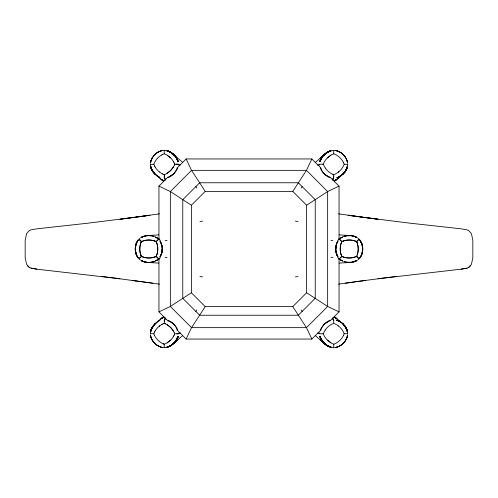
<?xml version="1.0" encoding="UTF-8"?>
<svg xmlns="http://www.w3.org/2000/svg" width="498" height="498" viewBox="0 0 498 498"><rect width="100%" height="100%" fill="white"/><g stroke="black" fill="none" stroke-linecap="round" stroke-linejoin="round"><path stroke-width="0.75" d="M164.296 177.518L164.29 176.715M164.296 177.923L165.174 180.376M164.222 347.616L164.228 344.915M164.228 344.66L164.608 344.081M164.29 321.764L164.296 320.482M164.29 322.941L164.377 319.243L165.174 317.624M333.778 150.365L333.772 153.123M333.71 174.929L335.633 173.827A16.502 14.99 -44.9 0 0 336.586 173.279A16.888 15.338 -44.8 0 0 338.366 172.084M333.772 153.247L333.772 153.782L331.849 154.623A16.502 14.99 -44.9 0 0 330.896 155.171L327.012 158.264A16.851 15.307 -44.8 0 0 324.69 161.321A16.54 15.027 -44.8 0 0 324.148 162.28L323.314 164.228L324.136 166.114A16.453 14.94 45.2 0 0 325.25 167.957M333.71 174.879L332.795 174.3M164.29 175.327L164.29 175.663M163.406 323.675L164.29 323.208M333.71 176.336L333.704 177.462M333.71 175.34L333.623 178.757L332.826 180.376M164.29 174.792L164.29 175.203M332.826 317.624L333.704 320.282M164.296 178.097L164.29 175.452M162.248 249.766L161.775 253.109L160.02 257.117M335.752 248.234L336.225 244.892L337.98 240.883M150.365 164.284L150.67 165.89M347.641 333.704L347.33 332.11M160.113 256.98L161.806 253.034L162.286 248.938L161.757 252.996L160.051 256.993C163.008 252.187 163.039 245.67 160.02 240.883M337.949 256.993C334.668 252.741 335.64 244.294 337.532 241.586L337.887 241.02M160.051 240.129L158.619 239.189L159.099 238.287M337.949 257.871L339.381 258.811L338.901 259.713M162.286 248.938L161.377 254.304M138.071 240.142C134.336 245.203 134.323 252.797 138.071 257.858M359.93 257.858C363.665 252.772 363.745 244.997 359.774 240.024M151.037 160.456C152.886 155.289 157.698 150.987 163.244 150.384M334.756 347.616C340.302 347.006 345.114 342.717 346.963 337.544M138.282 239.893C134.255 244.997 134.255 253.003 138.282 258.107M359.718 258.107C363.745 253.003 363.745 244.997 359.718 239.893M150.427 163.151L152.176 157.959M347.573 334.849C346.845 340.962 341.715 346.259 335.727 347.48M150.539 162.311L150.446 162.958C151.336 156.746 156.689 151.324 162.921 150.415M347.461 335.689L347.554 335.042L346.957 337.6L345.089 341.192M160.319 241.362L161.757 245.004L162.286 249.075L162.062 246.23M150.819 330.379L151.261 329.178L150.726 330.772L153.328 325.767L151.573 328.643L150.757 331.164C152.164 324.522 158.781 320.762 163.593 316.703M337.14 242.464L337.943 241.02C334.986 245.819 334.967 252.337 337.98 257.117M336.623 243.69L335.714 249.062L336.629 243.597M135.524 246.249L136.209 243.634L135.288 248.994L136.209 254.366C134.572 249.703 135.076 244.151 138.114 240.167M335.714 248.938L336.243 252.996L337.769 256.7M362.488 251.739L361.536 254.982L359.886 257.833M141.021 237.608L146.051 235.703L151.529 235.697M346.446 262.228L351.93 262.247L356.96 260.417C353.057 262.776 348.083 262.988 343.819 261.531C348.065 263.106 353.119 262.795 356.979 260.392M163.593 181.297C158.98 177.487 153.191 174.045 151.137 168.1M347.268 167.316C345.263 173.609 339.275 177.356 334.407 181.297M150.664 161.726L151.043 160.406M346.957 337.6L347.336 336.275M151.118 329.85L150.745 331.12L151.84 328.008L153.863 325.213L151.068 329.838M347.311 166.855L346.16 169.992L344.137 172.787L346.16 169.992L347.274 167.228L346.739 168.822L347.181 167.621M361.791 254.366L362.712 249.006L361.791 243.634C363.44 248.353 362.918 253.986 359.774 257.976M156.907 254.49L156.59 255.368M341.093 243.51L341.858 241.561L343.807 240.802M154.666 166.164L153.82 164.253L154.654 162.336A16.54 15.021 -45.2 0 1 155.195 161.371A16.851 15.307 -45.2 0 1 157.493 158.302A15.538 14.112 -45.2 0 1 158.302 157.493A16.851 15.307 -45.2 0 1 161.358 155.171M174.487 163.637L174.3 165.205M343.365 335.671A16.502 15.027 -44.9 0 1 342.829 336.642A16.851 15.307 -45.2 0 1 340.508 339.698A15.538 14.112 -45.2 0 1 339.698 340.508A16.851 15.307 -45.2 0 1 336.642 342.829A16.54 15.021 -45.2 0 1 335.683 343.365L333.772 344.218L331.849 343.377A16.502 14.996 44.9 0 1 330.896 342.829L327.012 339.736A16.851 15.307 44.8 0 1 324.69 336.679A16.54 15.027 44.8 0 1 324.148 335.72L323.302 333.803L324.136 331.886A16.453 14.94 -45.2 0 1 325.25 330.043M338.372 325.916L339.661 327.012A15.538 14.112 44.8 0 1 340.47 327.815A16.851 15.307 44.8 0 1 342.792 330.871A16.54 15.027 44.8 0 1 343.34 331.83L344.168 333.778L343.346 335.664M154.654 335.664L153.82 333.747L154.666 331.836M174.487 334.363L174.337 332.882M323.302 164.197L322.766 164.197M338.808 171.735L338.372 172.084L339.661 170.988A15.538 14.112 -44.8 0 0 340.47 170.185A16.851 15.307 -44.8 0 0 342.792 167.129A16.54 15.027 -44.8 0 0 343.34 166.17L344.18 164.253L343.346 162.336M156.696 255.094L156.938 254.372A16.502 15.027 89.6 0 0 157.256 253.314A16.851 15.307 89.9 0 0 157.754 249.51A15.538 14.112 89.9 0 0 157.754 248.365A16.851 15.307 89.9 0 0 157.212 244.568A16.54 15.021 89.9 0 0 156.907 243.51M154.199 240.783A16.502 15.027 -0.4 0 0 153.135 240.49A16.851 15.307 -0.1 0 0 149.332 239.986A15.538 14.112 -0.1 0 0 148.186 239.986A16.851 15.307 -0.1 0 0 144.389 240.528A16.54 15.021 -0.1 0 0 143.331 240.833L141.413 241.58L140.654 243.59A16.54 15.021 -89.9 0 0 140.355 244.649A16.851 15.307 -89.9 0 0 139.814 248.446A15.538 14.112 -89.9 0 0 139.807 249.591A16.851 15.307 -89.9 0 0 140.33 253.389A16.502 15.027 -89.6 0 0 140.61 254.459L140.878 255.2M357.166 242.918L357.377 243.547A16.502 15.027 -89.6 0 1 357.689 244.605A16.851 15.307 -89.9 0 1 358.193 248.409A15.538 14.112 -89.9 0 1 358.187 249.554A16.851 15.307 -89.9 0 1 357.645 253.351A16.54 15.021 -89.9 0 1 357.346 254.41L357.078 255.318L357.377 254.453A16.502 15.027 89.6 0 0 357.689 253.395A16.851 15.307 89.9 0 0 358.193 249.591A15.538 14.112 89.9 0 0 358.187 248.446A16.851 15.307 89.9 0 0 357.645 244.649A16.54 15.021 89.9 0 0 357.346 243.59L357.091 242.843M141.002 242.464L140.623 243.547A16.502 15.027 89.6 0 0 140.312 244.605A16.851 15.307 89.9 0 0 139.807 248.409A15.538 14.112 89.9 0 0 139.814 249.554A16.851 15.307 89.9 0 0 140.355 253.351A16.54 15.021 89.9 0 0 140.654 254.41L141.444 256.433L142.353 256.825L141.351 256.339L140.978 255.343M346.427 169.357L342.823 174.3L344.884 171.953L346.421 169.395L344.672 172.233L346.932 168.162L346.427 169.357M174.574 334.146L174.406 334.563M341.391 242.675L341.062 243.628A16.502 15.027 89.6 0 0 340.744 244.686A16.851 15.307 89.9 0 0 340.246 248.49A15.538 14.112 89.9 0 0 340.246 249.635A16.851 15.307 89.9 0 0 340.788 253.432A16.54 15.021 89.9 0 0 341.093 254.49M141.015 242.57L141.382 241.598L143.368 240.883M341.472 242.426L341.809 241.655L342.879 241.219M177.475 168.05C175.919 172.327 172.408 175.838 168.15 177.419M320.525 329.95C322.082 325.673 325.592 322.162 329.85 320.581M136.222 243.622L138.226 240.024M177.232 168.673L173.833 173.752L168.778 177.17M174.263 334.874L174.331 334.724M320.768 329.327L324.167 324.248L329.222 320.83M174.219 165.38L173.864 166.114A16.54 15.021 -45.2 0 1 173.323 167.079L170.627 170.559L167.16 173.279A16.459 14.984 -45.4 0 1 166.313 173.777L165.703 174.07M173.852 335.72L174.2 335.011M176.883 329.807L186.115 339.045L191.543 327.647L205.22 306.619L292.78 306.619L306.619 292.78L306.619 205.22L292.78 191.381L205.22 191.381L191.381 205.22L191.381 292.78L205.22 306.619M321.117 168.193L311.885 158.955L306.457 170.353L292.78 191.381M156.154 256.339L155.214 256.844L156.142 256.439L156.565 255.437L156.185 256.321L156.565 256.7M150.67 332.11L150.365 333.716M347.33 165.89L347.641 164.296M164.359 347.38L165.155 347.604L166.513 347M333.641 150.62L332.845 150.396L331.487 151M176.566 339.891L178.633 336.343C176.192 341.236 172.37 346.017 166.811 347.361L171.947 344.915L177.886 339.437L172.843 344.168L176.024 341.223M321.434 158.109L319.367 161.657L321.857 157.449L324.179 154.691L323.681 155.146L328.636 151.529L325.76 153.309L320.114 158.563C323.345 155.631 326.402 151.896 330.79 150.713L329.184 151.255L330.691 150.732M151.629 328.612L155.177 323.7L151.579 328.605L154.934 323.961L153.004 326.265M323.681 155.146L328.35 151.66L331.139 150.645C326.75 151.784 323.065 155.065 321.054 159.092C318.035 166.874 322.667 154.349 324.186 154.679M319.803 164.265L317.5 165.05M322.436 156.746L321.011 159.111L322.399 156.777L322.138 157.094M319.585 164.626L319.224 165.212M150.807 331.861L151.18 331.282M347.193 166.139L346.82 166.718M173.329 167.079L171.405 169.725A15.787 14.336 -45.2 0 1 170.627 170.559L167.16 173.279M178.776 332.789L178.166 333.791L178.701 333.704M396.657 276.44L378.044 278.749L461.185 269.169L467.043 268.148L468.711 267.414L471.401 264.376L472.832 257.852L472.832 240.148L471.401 233.624L468.711 230.586L467.043 229.852L461.185 228.831L410.452 223.229L365.37 217.582M325.238 330.037L325.555 329.589A16.521 15.015 -45.2 0 1 331.799 324.173L333.716 323.333L335.633 324.173A16.502 14.99 44.9 0 1 336.586 324.721A16.888 15.338 44.8 0 1 338.366 325.916M169.326 346.49L174.319 342.854M160.051 257.871L158.563 258.873L156.609 256.912M338.901 238.287L341.391 241.088M175.862 340.906L172.24 344.691M173.783 343.352L175.564 341.255M343.066 174.039C349.689 166.93 339.076 177.985 337.588 178.265L339.213 176.896L337.582 178.234M344.996 171.735L343.215 173.833L338.796 176.977L341.161 175.57L337.569 177.437M153.751 155.718L154.679 154.704M343.321 343.296L344.249 342.282M158.607 239.264L156.652 241.213M339.387 258.742L341.348 256.787M165.653 343.626L166.151 343.377A16.54 15.021 -44.8 0 0 167.11 342.842L170.988 339.736A16.851 15.307 -44.8 0 0 173.31 336.679M141.202 256.576L140.996 256.781M156.565 242.563L156.142 241.561L156.521 241.175M158.526 239.165L156.609 241.088M356.96 242.507L356.58 241.642L356.96 241.256M341.672 256.626L341.684 256.078L342.636 256.787M139.123 258.674C144.345 254.733 136.539 258.699 140.025 259.67M341.379 256.918L339.381 258.836M158.955 239.681L158.955 186.115L168.193 176.883M176.883 168.193L186.115 158.955L311.885 158.955M186.115 339.045L311.885 339.045L321.117 329.807M329.807 321.117L339.045 311.885L339.045 258.319M341.435 256.7L341.809 256.346M155.139 241.231L156.397 241.462M356.805 241.412L355.759 241.281M327.41 157.854L330.89 155.158M170.59 340.146L167.11 342.842M324.017 154.866L315.203 162.497M175.869 341.373L182.797 335.503M321.976 156.777L325.157 153.832L329.869 151.025L325.76 153.309L323.09 155.706M468.711 267.414L470.355 265.988M323.955 154.884L328.636 151.529M163.431 316.958L161.445 318.658L163.749 316.703L160.786 318.863L162.79 317.363M334.569 181.042L336.555 179.342L334.251 181.297L337.214 179.137L335.21 180.637M173.833 173.752L169.388 176.908M324.167 324.248L328.612 321.092M159.192 326.265L159.628 325.916L158.339 327.012A15.538 14.112 -44.8 0 0 157.53 327.815A16.851 15.307 -44.8 0 0 155.208 330.871M156.858 322.399L154.747 324.173L160.381 319.772M162.018 318.434L163.126 317.537M155.7 153.764L159.123 151.541L161.632 150.651M342.3 344.236L338.877 346.459L336.368 347.349M157.629 259.713L155.413 261.014M340.371 238.287L342.587 236.986M157.592 259.657L155.245 260.964L157.735 260M340.408 238.343L342.755 237.036L340.265 238M332.147 179.037L333.679 178.128M165.853 318.963L164.826 319.591M306.619 205.22L327.647 191.543L339.045 186.115L329.807 176.883M191.381 292.78L170.353 306.457L158.955 311.885L168.193 321.117M336.237 177.848L337.513 177.475M171.947 344.915L167.309 347.268M180.5 332.95L178.757 333.697M326.327 152.88L328.674 151.51M164.321 319.872L164.776 319.616M141.034 237.558L142.191 236.924M355.809 261.077L356.966 260.442M162.317 154.629L164.228 153.782L166.151 154.623A16.54 15.021 44.8 0 1 167.11 155.158L170.988 158.264A16.851 15.307 44.8 0 1 173.31 161.321M341.815 241.679L341.435 241.3M163.363 323.7L162.367 324.173A16.502 15.027 -44.6 0 0 161.452 324.665M141.476 237.135L146.717 235.56L158.787 234.913M339.213 263.087L351.283 262.44L356.524 260.865M162.672 324.017L163.058 323.837M169.992 346.172L167.614 347.181M165.336 174.238L163.979 174.555M140.025 238.33C136.464 239.488 144.32 243.248 139.278 239.289M357.975 259.67C361.579 258.643 353.381 254.571 359.052 258.823L358.722 258.711M165.199 343.838L164.682 344.056M143.735 236.17L142.571 236.6M155.139 256.769L154.237 257.086A16.54 15.021 -0.1 0 1 153.172 257.385A16.851 15.307 -0.1 0 1 149.375 257.927A15.538 14.112 -0.1 0 1 148.236 257.933A16.851 15.307 -0.1 0 1 144.432 257.41A16.502 15.027 -0.4 0 1 143.362 257.136L142.44 256.794L143.368 257.117M355.609 256.775L354.669 257.167A16.54 15.021 -0.1 0 1 353.611 257.466A16.851 15.307 -0.1 0 1 349.814 258.008A15.538 14.112 -0.1 0 1 348.668 258.014A16.851 15.307 -0.1 0 1 344.871 257.491A16.502 15.027 -0.4 0 1 343.801 257.217M354.265 261.83L355.429 261.4M155.127 256.875L154.193 257.198M342.948 241.194L343.763 240.914A16.54 15.021 -0.1 0 1 344.828 240.615A16.851 15.307 -0.1 0 1 348.625 240.073A15.538 14.112 -0.1 0 1 349.764 240.067A16.851 15.307 -0.1 0 1 353.568 240.59A16.502 15.027 -0.4 0 1 354.638 240.864L355.603 241.156M355.516 256.812L354.632 257.117M358.722 239.289L359.046 239.171L357.975 238.33M347.374 164.352L344.84 164.253M153.16 333.747L150.626 333.648M337.949 240.129L339.381 239.208M333.735 153.795L335.683 154.629A16.54 15.021 45.2 0 1 336.642 155.177A16.851 15.307 45.2 0 1 339.698 157.493A15.538 14.112 45.2 0 1 340.508 158.302A16.851 15.307 45.2 0 1 342.811 161.371A16.502 15.027 44.9 0 1 343.365 162.329M164.253 323.345L166.307 324.235A16.459 14.984 45.4 0 1 167.172 324.708L170.627 327.441L173.329 330.921A16.54 15.021 45.2 0 1 173.858 331.886L174.25 332.683M154.156 261.612C149.879 263.056 144.943 262.782 141.034 260.442M343.844 236.388C348.121 234.944 353.057 235.218 356.966 237.558M461.185 269.169L467.043 268.148M162.983 150.415L160.362 151.031M335.079 347.579L337.638 346.969M159.441 213.86L119.956 219.251L149.935 215.292L135.817 217.128M338.559 284.14L365.37 280.418L345.263 283.194M362.183 280.872L381.599 278.326M132.63 217.582L87.548 223.229L36.815 228.831L30.957 229.852L29.289 230.586L26.599 233.624L25.168 240.148L25.168 257.852L26.599 264.376L29.289 267.414L30.957 268.148L36.815 269.169L119.956 278.749L101.343 276.44M153.085 164.253L150.626 164.352M153.328 333.747L153.82 333.747M153.353 164.253L153.82 164.253M174.698 164.197L175.234 164.197M176.473 164.191L177.5 164.191M319.865 333.816L322.642 333.803M322.766 333.803L323.302 333.803M344.853 333.747L347.374 333.648M175.421 164.197L178.135 164.184M344.18 333.747L344.647 333.747M344.18 164.253L344.722 164.253M175.371 333.803L178.135 333.816M322.642 164.197L319.865 164.184M176.834 333.809L177.5 333.809M347.461 162.311L347.554 162.958C346.733 157.013 341.815 151.884 335.982 150.577M339.213 234.913L351.283 235.56L356.524 237.135M158.787 263.087L146.717 262.44L141.476 260.865M334.756 150.384C341.18 151.118 346.789 156.746 347.573 163.151M150.539 335.689L150.446 335.042C151.33 341.373 156.87 346.882 163.244 347.616M362.183 217.128L348.065 215.292L378.044 219.251L338.559 213.86M116.401 278.326L159.441 284.14M152.737 283.194L132.63 280.418L135.817 280.872M335.017 150.415L337.638 151.037L341.217 152.917M162.336 347.486L162.983 347.585M335.079 150.415L335.727 150.521M162.921 347.579L161.694 347.349M30.957 268.148L36.815 269.169M150.427 334.849C151.143 340.856 156.104 346.06 161.956 347.417M154.156 236.388C149.873 235.062 144.974 235.237 141.052 237.552C144.999 235.293 149.91 235.006 154.181 236.469M167.309 150.732L171.947 153.085L182.797 162.497M330.691 347.268L325.76 344.691L320.114 339.437C323.351 342.369 326.389 346.104 330.79 347.287L326.053 344.915L323.09 342.294L328.636 346.471L323.681 342.854L326.29 345.095L328.636 346.471M336.368 150.651L337.638 151.031M161.632 347.349L156.783 345.083M354.632 240.883L355.653 241.237M343.807 257.198L342.643 256.688M154.193 240.802L155.102 241.119M164.253 174.655L164.29 175.016M355.429 236.6L354.265 236.17M142.571 261.4L143.735 261.83M167.614 150.819L169.992 151.828M340.265 260L342.755 260.964L340.408 259.657M157.735 238L155.245 237.036L157.592 238.343M343.016 256.831L343.763 257.086A16.54 15.021 0.1 0 0 344.828 257.385A16.851 15.307 0.1 0 0 348.625 257.927A15.538 14.112 0.1 0 0 349.764 257.933A16.851 15.307 0.1 0 0 353.568 257.41A16.502 15.027 0.4 0 0 354.638 257.136M163.998 344.13L163.332 343.857L163.817 344.062M163.406 174.325L164.016 174.568M355.753 241.213L356.618 241.598L357.06 242.638M171.947 153.085L167.21 150.713C172.289 152.251 176.497 156.515 177.867 161.645C176.466 156.391 172.078 152.002 166.811 150.639L169.65 151.66L174.319 155.146M342.518 256.738L341.858 256.439M328.674 346.49L324.179 343.309L321.011 338.889C323.078 342.917 326.738 346.247 331.189 347.361L328.008 346.172L325.157 344.168L315.203 335.503M320.768 168.673C322.424 172.669 325.804 175.906 329.85 177.419M168.15 320.581C172.202 322.088 175.576 325.331 177.232 329.327M163.232 174.244L162.367 173.827A16.54 15.021 44.8 0 1 161.408 173.292A16.888 15.338 44.8 0 1 159.634 172.084M154.617 335.615A16.502 15.027 45.4 0 0 155.146 336.58A16.851 15.307 45.2 0 0 157.493 339.698A15.538 14.112 45.2 0 0 158.302 340.508A16.851 15.307 45.2 0 0 161.358 342.829A16.502 15.027 45.4 0 0 162.311 343.383L163.307 343.85M165.361 323.768L165.703 323.93M329.222 177.17C325.256 175.477 321.994 172.121 320.525 168.05M168.778 320.83C172.744 322.523 176.006 325.879 177.475 329.95M332.751 174.281L331.799 173.814A16.521 15.015 45.2 0 1 325.543 168.417L325.238 167.963M163.058 174.163L162.672 173.983M158.955 186.115L170.353 191.543L191.381 205.22M339.045 311.885L327.647 306.457L306.619 292.78M156.142 241.561L154.237 240.914A16.54 15.021 0.1 0 0 153.172 240.615A16.851 15.307 0.1 0 0 149.375 240.073A15.538 14.112 0.1 0 0 148.236 240.067A16.851 15.307 0.1 0 0 144.432 240.59A16.502 15.027 0.4 0 0 143.362 240.864M156.154 241.661L156.54 242.464M355.821 236.973L356.979 237.608M166.513 151L165.155 150.396L164.228 150.334L164.359 150.62M342.587 261.014L340.371 259.713M155.413 236.986L157.629 238.287M331.487 347L332.845 347.604L333.772 347.666L333.641 347.38M141.021 260.392L142.191 261.077M164.321 178.128L165.853 179.037M333.679 319.872L332.147 318.963M171.71 152.917L169.326 151.51M334.407 316.703L343.253 324.173C343.545 322.629 331.008 318.085 338.808 321.067C342.879 323.034 346.166 326.744 347.311 331.145M328.612 176.908L324.167 173.752M169.388 321.092L173.833 324.248M156.839 175.57L159.204 176.977C155.152 174.954 151.828 171.275 150.682 166.849M180.5 165.05L178.166 164.191L178.776 165.212M317.5 332.95L319.828 333.778M167.16 324.721L170.627 327.441A15.787 14.336 45.2 0 1 171.405 328.275L173.329 330.921M167.11 155.158L170.59 157.854M330.89 342.842L327.41 340.146M341.105 322.393L337.551 319.728M160.786 179.137L163.693 181.309L161.445 179.342L163.431 181.042M337.214 318.863L334.307 316.691L336.555 318.658L334.569 316.958M159.628 172.084L158.339 170.988A15.538 14.112 44.8 0 1 157.53 170.185A16.851 15.307 44.8 0 1 155.208 167.129M159.099 259.713L158.619 258.792M162.018 179.566L163.126 180.463M160.381 178.228L154.729 173.802L153.004 171.735L154.934 174.039L155.177 174.3L151.685 169.669L150.726 167.228L153.328 172.233L150.732 167.316M27.645 265.988L29.289 267.414M172.24 153.309L176.143 157.449L178.633 161.657L177.973 160.518M173.983 154.866L174.91 155.706L172.843 153.832L176.024 156.777M323.955 343.116L319.367 336.343L321.434 339.891M341.348 241.213L339.393 239.264M357.004 256.781C356.325 255.928 354.999 257.323 356.524 256.451C357.471 255.181 356.263 255.767 356.96 256.744M140.996 241.219L141.382 241.598L141.04 241.256M156.652 256.787L158.613 258.742M341.479 241.175L341.858 241.561M156.521 256.825L156.142 256.439M360.154 240.546C363.988 249.274 363.167 246.124 359.886 240.167M175.862 157.094L175.601 156.789L176.977 159.136M154.747 173.827L151.579 169.395L151.84 169.992L153.863 172.787L151.84 169.992L150.682 166.898L151.118 168.15M344.249 155.718L345.089 156.814M153.751 342.282L151.548 338.839L150.664 336.275M138.226 257.976L136.464 254.982L135.524 251.733L136.738 255.611L138.114 257.833M337.887 256.98L336.106 252.486M160.113 241.02L160.468 241.586L160.3 241.3M346.82 331.282L347.193 331.861M151.18 166.718L150.807 166.139M292.78 306.619L306.457 327.647L311.885 339.045M205.22 191.381L191.543 170.353L186.115 158.955M319.224 332.789L319.766 333.672M160.051 241.007L162.062 246.317M321.061 338.914L320.133 336.355L322.436 341.255M160.86 242.464L160.232 241.3M173.852 162.28L174.586 163.892M161.371 243.597L161.894 245.514M346.427 328.643L346.938 329.881L346.16 328.008L342.823 323.7L345.033 326.271L343.066 323.961L346.315 328.331L347.268 330.684M346.932 329.838L344.137 325.213L346.16 328.008L347.318 331.102M346.452 159.161L347.336 161.726M341.472 255.542L341.709 256.096L341.472 255.574M140.996 255.518L140.946 255.25M341.379 255.331L341.093 254.49M341.348 255.213L341.062 254.372A16.502 15.027 -89.6 0 1 340.744 253.314A16.851 15.307 -89.9 0 1 340.246 249.51A15.538 14.112 -89.9 0 1 340.246 248.365A16.851 15.307 -89.9 0 1 340.788 244.568A16.54 15.021 -89.9 0 1 341.093 243.51M156.907 243.51L156.609 242.644L156.938 243.628A16.502 15.027 -89.6 0 1 157.256 244.686A16.851 15.307 -89.9 0 1 157.754 248.49A15.538 14.112 -89.9 0 1 157.754 249.635A16.851 15.307 -89.9 0 1 157.212 253.432A16.54 15.021 -89.9 0 1 156.907 254.49M164.228 153.085L164.222 150.365M164.296 319.903L164.296 320.282M333.772 344.877L333.778 347.66M164.228 153.782L164.228 153.247M333.704 319.903L333.71 322.822M333.772 344.753L333.772 344.261M339.045 186.115L339.045 239.681M158.955 258.319L158.955 311.885M332.901 257.31A61.777 4.034 0.1 0 1 330.933 257.391M295.395 276.907A171.356 11.442 -13 0 1 298.053 276.427M301.153 309.968A66.9 0.803 52.5 0 1 302.218 311.375M343.801 240.783A16.502 15.027 0.4 0 1 344.865 240.49A16.851 15.307 0.1 0 1 348.668 239.986A15.538 14.112 0.1 0 1 349.814 239.986A16.851 15.307 0.1 0 1 353.611 240.528A16.54 15.021 0.1 0 1 354.669 240.833M173.87 335.727A16.502 15.027 -44.6 0 1 173.329 336.685M154.648 331.824A16.502 15.027 -44.6 0 1 155.189 330.865M159.634 325.916A16.888 15.338 -44.8 0 1 161.402 324.708M161.439 155.121A16.54 15.021 -45.2 0 1 162.404 154.579M173.329 161.315A16.502 15.027 44.6 0 1 173.87 162.273M155.152 167.048A16.54 15.021 44.8 0 1 154.617 166.083M330.933 240.609A61.777 4.034 -0.1 0 1 332.901 240.69M298.053 221.573A171.356 11.442 13 0 1 295.395 221.093M302.218 186.626A66.9 0.803 -52.5 0 1 301.153 188.032M165.099 240.69A61.777 4.034 0.1 0 1 167.067 240.609M202.605 221.093A171.356 11.442 -13 0 1 199.947 221.573M196.847 188.032A66.9 0.803 52.5 0 1 195.782 186.626M154.199 257.217A16.502 15.027 0.4 0 1 153.135 257.51A16.851 15.307 0.1 0 1 149.332 258.014A15.538 14.112 0.1 0 1 148.186 258.014A16.851 15.307 0.1 0 1 144.389 257.472A16.54 15.021 0.1 0 1 143.331 257.167M167.067 257.391A61.777 4.034 -0.1 0 1 165.099 257.31M199.947 276.427A171.356 11.442 13 0 1 202.605 276.907M195.782 311.375A66.9 0.803 -52.5 0 1 196.847 309.968M177.867 336.355L175.601 341.223L177.867 336.355M358.79 239.42L357.047 241.169L359.052 239.177L358.79 239.42M191.543 170.353L170.353 191.543L170.353 306.457L191.543 327.647L306.457 327.647L327.647 306.457L327.647 191.543L306.457 170.353L191.543 170.353M199.679 182.766L182.766 199.679L182.766 298.321L199.679 315.234L298.321 315.234L315.234 298.321L315.234 199.679L298.321 182.766L199.679 182.766M335.957 179.573L334.874 180.463L335.982 179.566M171.71 345.095L167.21 347.287L171.71 345.095M154.181 261.531C149.917 262.981 144.98 262.757 141.052 260.448C144.999 262.714 149.892 262.975 154.168 261.556M346.446 235.772L343.819 236.469C348.083 235 353.02 235.249 356.948 237.552L351.93 235.753L346.446 235.772M341.161 322.43L338.808 321.067L341.161 322.43M335.982 318.434L334.874 317.537L335.957 318.427M344.884 326.047L344.672 325.767L346.421 328.605L344.884 326.047"/></g></svg>
